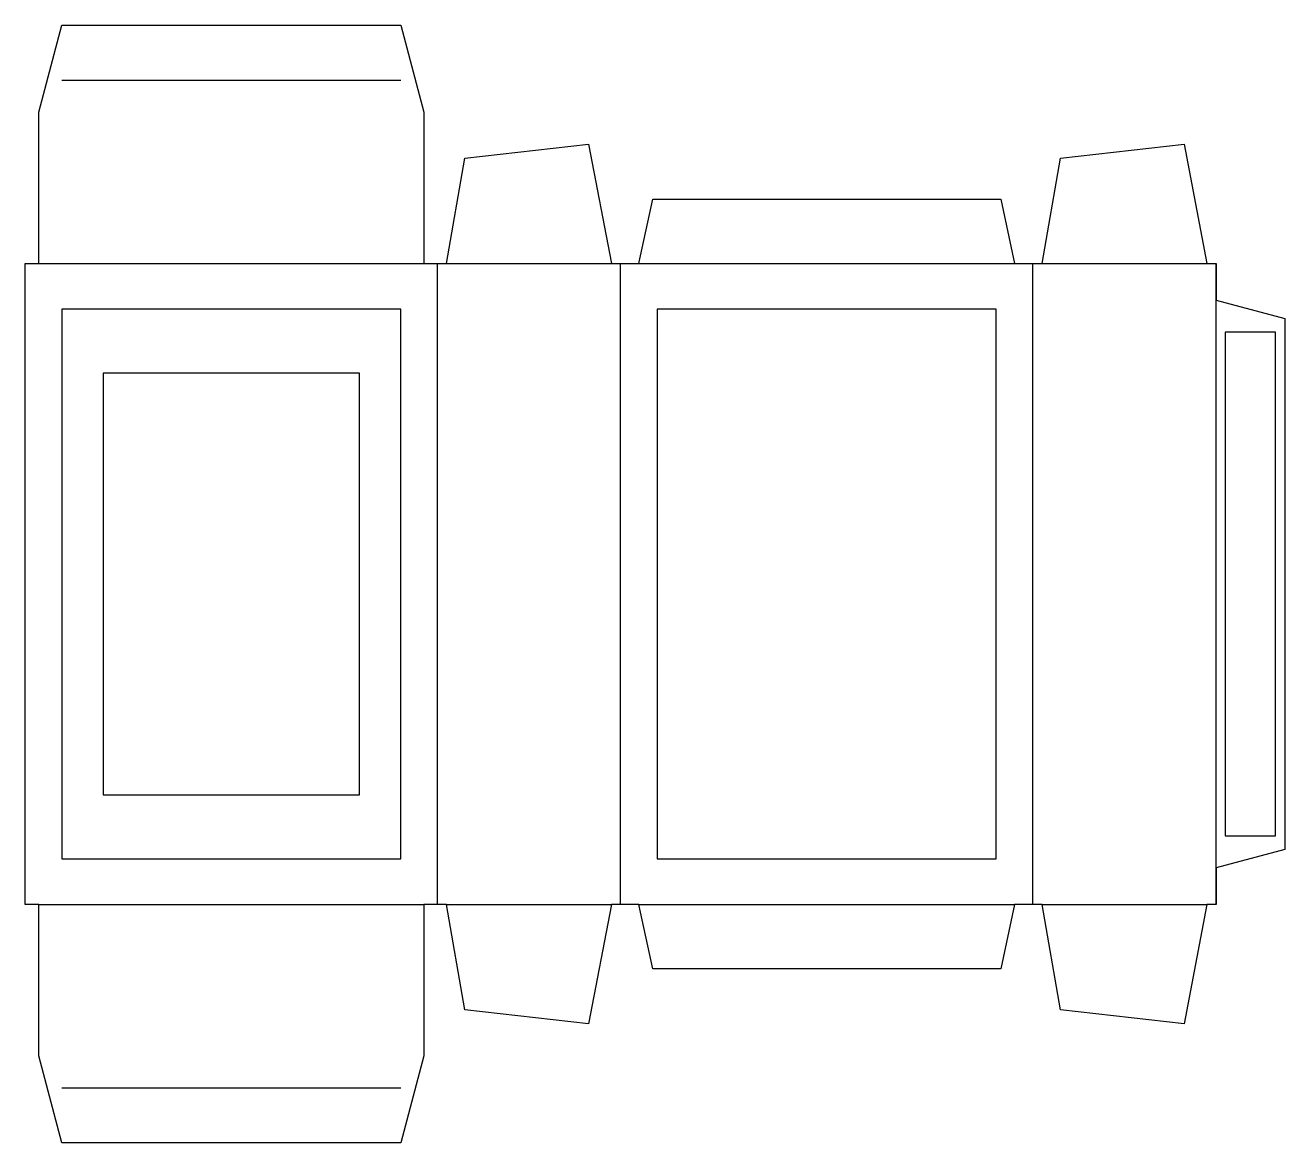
# Model space of a CAD drawing. Header units: millimetres. Extents: x 18 to 293, y 37 to 281.
import ezdxf

# ---------------------------------------------------------------- set-up
doc = ezdxf.new("R2010")
doc.units = ezdxf.units.MM
for name, color, linetype in [('CREASE', 5, 'Continuous'), ('CUT', 1, 'Continuous'), ('GLUE', 8, 'Continuous'), ('SAFE', 3, 'Continuous')]:
    doc.layers.add(name, color=color, linetype=linetype)

msp = doc.modelspace()

# ---------------------------------------------------------------- linework, layer by layer
at = {"layer": 'CREASE'}
for points in [[(26, 269), (100, 269)], [(21, 229), (105, 229)], [(108, 89), (108, 229)], [(110, 229), (146, 229)], [(148, 89), (148, 229)], [(152, 229), (234, 229)], [(238, 89), (238, 229)], [(240, 229), (276, 229)], [(278, 89), (278, 229)], [(21, 89), (105, 89)], [(110, 89), (146, 89)], [(152, 89), (234, 89)], [(240, 89), (276, 89)], [(26, 49), (100, 49)]]:
    msp.add_lwpolyline(points, dxfattribs=at)
at = {"layer": 'CUT'}
for points in [[(26, 37), (21, 56), (21, 89), (18, 89), (18, 229), (21, 229), (21, 262), (26, 281), (100, 281), (105, 262), (105, 229), (110, 229), (114, 252), (141, 255), (146, 229), (152, 229), (155, 243), (231, 243), (234, 229), (240, 229), (244, 252), (271, 255), (276, 229), (278, 229), (278, 221), (293, 217), (293, 101), (278, 97), (278, 89), (276, 89), (271, 63), (244, 66), (240, 89), (234, 89), (231, 75), (155, 75), (152, 89), (146, 89), (141, 63), (114, 66), (110, 89), (105, 89), (105, 56), (100, 37), (26, 37)], [(91, 205), (35, 205), (35, 113), (91, 113), (91, 205)]]:
    msp.add_lwpolyline(points, close=True, dxfattribs=at)
at = {"layer": 'GLUE'}
msp.add_lwpolyline([(291, 104), (291, 214), (280, 214), (280, 104), (291, 104)], close=True, dxfattribs=at)
at = {"layer": 'SAFE'}
for points in [[(100, 99), (100, 219), (26, 219), (26, 99), (100, 99)], [(230, 99), (230, 219), (156, 219), (156, 99), (230, 99)]]:
    msp.add_lwpolyline(points, close=True, dxfattribs=at)

doc.saveas('drawing.dxf')
